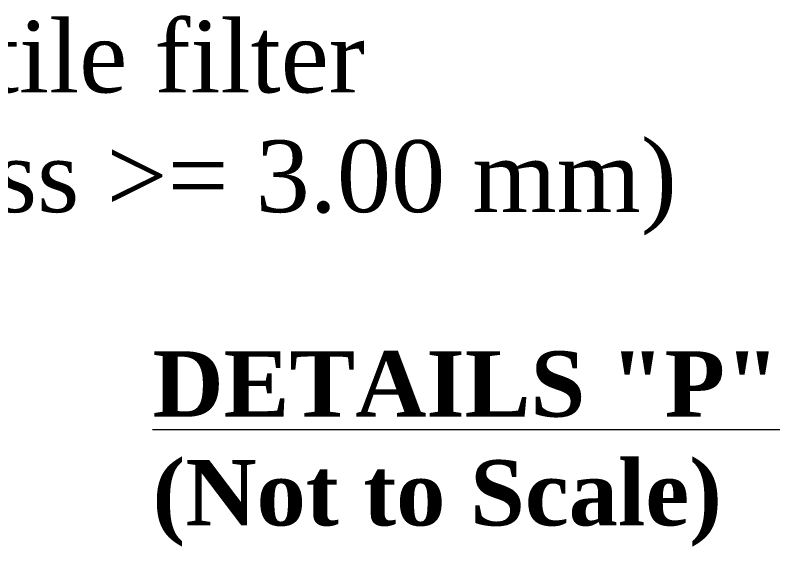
# Model space of a CAD drawing. Header units: inches. Extents: x 15 to 141071, y -30183 to 14738.
# Drawn here: x 70301.08 to 70312.67, y -9451.17 to -9443.11 of the extents above; entities that cross this region are included whole.
import ezdxf

# ---------------------------------------------------------------- set-up
doc = ezdxf.new("R2010")
doc.units = ezdxf.units.IN
doc.header["$MEASUREMENT"] = 0
doc.layers.add('LINE', color=7, linetype='Continuous')
doc.styles.add('Arial B heading -200', font='arialbd.ttf', dxfattribs={"height": 0.6})
doc.styles.get("Standard").update_dxf_attribs({"font": 'arial.ttf'})

msp = doc.modelspace()

# ---------------------------------------------------------------- texts
at = {"layer": 'LINE', "color": 7, "lineweight": 20, "ltscale": 0.5, "insert": (70294.969326, -9443.192813), "char_height": 1.08842386, "width": 26.02178806, "attachment_point": 1}
msp.add_mtext('{\\fTimes New Roman|b0|i0|c0|p18; Geo-textile filter\\P (thickness >= 3.00 mm)}', dxfattribs=at)
msp.add_mtext('{\\fTimes New Roman|b0|i0|c0|p18; Geo-textile filter\\P (thickness >= 3.00 mm)}', dxfattribs=at)
at = {"layer": 'LINE', "color": 7, "lineweight": 20, "ltscale": 0.5, "insert": (70303.15751, -9448.206409), "char_height": 0.99046911, "width": 31.90091102, "attachment_point": 1, "style": 'Arial B heading -200'}
msp.add_mtext('{\\fTimes New Roman|b1|i0|c0|p18;\\LDETAILS "P"\\P\\l(Not to Scale)}', dxfattribs=at)
msp.add_mtext('{\\fTimes New Roman|b1|i0|c0|p18;\\LDETAILS "P"\\P\\l(Not to Scale)}', dxfattribs=at)

doc.saveas('drawing.dxf')
